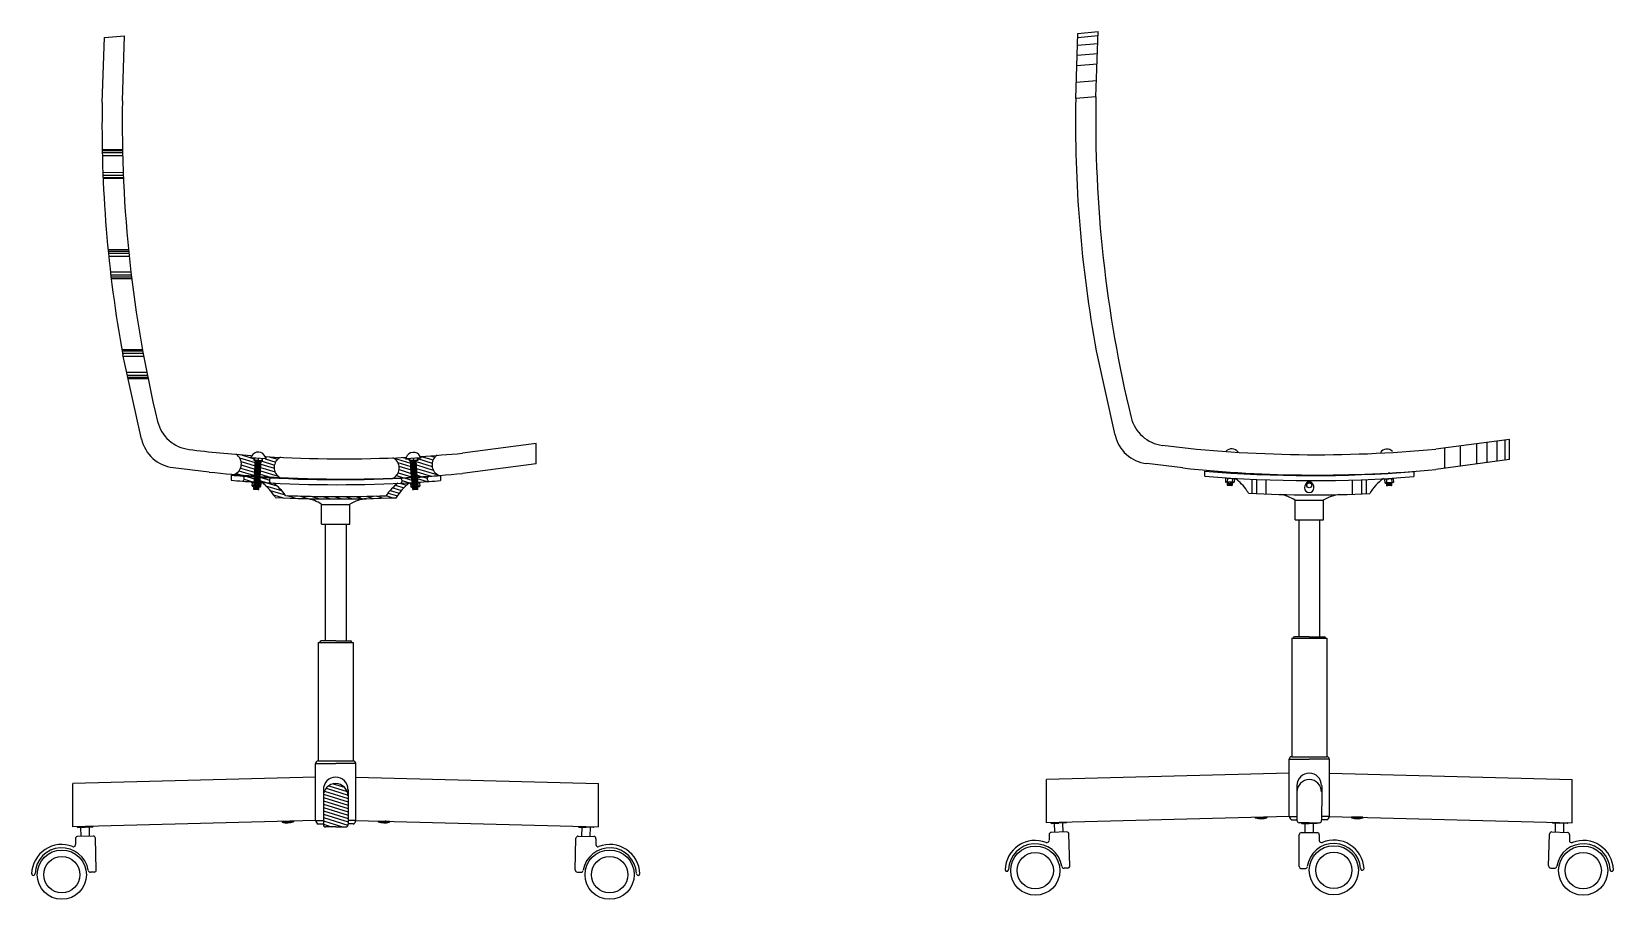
# Model space of a CAD drawing. Header units: centimetres. Extents: x 1543 to 3673, y 1148 to 2594.
# Drawn here: x 2623.1 to 2764.5, y 2341.3 to 2418.8 of the extents above; entities that cross this region are included whole.
import ezdxf

# ---------------------------------------------------------------- set-up
doc = ezdxf.new("R2010")
doc.units = ezdxf.units.CM
doc.layers.get('0').update_dxf_attribs({"color": 147})
doc.layers.add('ferramenta', color=250, linetype='Continuous')
pattern_1 = [(163, (-539.0307, 897.5928), (-0.083545215, -0.273264084), [])]

msp = doc.modelspace()

# ---------------------------------------------------------------- hatches: boundary and pattern name
h = msp.add_hatch()
h.set_pattern_fill('ANSI31', color=256, scale=0.09, angle=118)
h.set_pattern_definition(pattern_1)
h.paths.add_polyline_path([(2643.13, 2380.5), (2642.99, 2380.51), (2643, 2380.7), (2642.71, 2380.72), (2642.73, 2380.93, -0.0029), (2641.42, 2381.04, -0.599636), (2641.23, 2379.24, 0.003979), (2643.03, 2379.09)])
h.paths.add_polyline_path([(2645.38, 2380.77, -0.00289), (2644.07, 2380.84), (2644.05, 2380.63), (2643.74, 2380.65), (2643.73, 2380.46), (2643.63, 2380.47), (2643.54, 2379.06, 0.003929), (2645.32, 2378.96, -0.598706)])
h.paths.add_polyline_path([(2656.98, 2380.44), (2656.88, 2380.44), (2656.87, 2380.63), (2656.57, 2380.61), (2656.55, 2380.77, -0.002528), (2655.4, 2380.72, -0.597977), (2655.46, 2378.91, 0.003573), (2657.08, 2378.98)])
h.paths.add_polyline_path([(2659.36, 2380.95, -0.003243), (2657.89, 2380.85), (2657.9, 2380.7), (2657.61, 2380.68), (2657.63, 2380.49), (2657.49, 2380.48), (2657.59, 2379.01, 0.004328), (2659.55, 2379.14, -0.599091)])
at = {"layer": 'ferramenta'}
h = msp.add_hatch(dxfattribs=at)
h.set_pattern_fill('ANSI31', color=256, scale=0.09, angle=118)
h.set_pattern_definition(pattern_1)
h.paths.add_polyline_path([(2644.54, 2378.93, -0.00223), (2643.53, 2378.98), (2643.5, 2378.53), (2643.67, 2378.52, 0.001825), (2644.5, 2378.47, -0.643105)])
h.paths.add_polyline_path([(2643.67, 2378.52), (2643.5, 2378.53), (2643.5, 2378.47), (2643.66, 2378.46)])
h.paths.add_polyline_path([(2643.61, 2378.46), (2643.5, 2378.47), (2643.48, 2378.17), (2643.59, 2378.16)])
h.paths.add_polyline_path([(2643.58, 2378.16), (2643.48, 2378.17), (2643.48, 2378.13), (2643.54, 2378.13, 0.393114)])
h.paths.add_polyline_path([(2642.99, 2378.51), (2642.83, 2378.52), (2642.81, 2378.22), (2642.97, 2378.21)])
h.paths.add_polyline_path([(2642.97, 2378.21), (2642.82, 2378.22, 0.395695), (2642.85, 2378.17), (2642.97, 2378.17)])
h.paths.add_polyline_path([(2642.99, 2378.57, -0.00047), (2642.78, 2378.58), (2642.78, 2378.52), (2642.99, 2378.51)])
h.paths.add_polyline_path([(2643.02, 2379.02, -0.002284), (2641.99, 2379.09, -0.647588), (2641.98, 2378.64, 0.00225), (2642.99, 2378.57)])
h = msp.add_hatch(dxfattribs=at)
h.set_pattern_fill('ANSI31', color=256, scale=0.09, angle=118)
h.set_pattern_definition(pattern_1)
h.paths.add_polyline_path([(2644.74, 2378.46, -0.002328), (2643.68, 2378.52, -0.087497), (2644.74, 2377.42, -0.015515), (2644.89, 2377.19, 0.023913), (2655.72, 2377.16, -0.108088), (2656.94, 2378.5, -0.002353), (2655.87, 2378.44, 0.087497), (2654.81, 2377.34, -0.019416), (2645.8, 2377.36, 0.087442)])
h = msp.add_hatch(dxfattribs=at)
h.set_pattern_fill('ANSI31', color=256, scale=0.09, angle=118)
h.set_pattern_definition(pattern_1)
h.paths.add_polyline_path([(2658.62, 2379.06, -0.002262), (2657.59, 2378.99), (2657.62, 2378.54, 0.002217), (2658.63, 2378.6, -0.647757)])
h.paths.add_polyline_path([(2657.08, 2378.96, -0.00225), (2656.06, 2378.9, -0.646709), (2656.11, 2378.45, 0.002205), (2657.11, 2378.51)])
h.paths.add_polyline_path([(2657.12, 2378.45), (2657, 2378.44), (2657.02, 2378.14), (2657.14, 2378.15)])
h.paths.add_polyline_path([(2657.11, 2378.51, -0.000361), (2656.95, 2378.5), (2656.95, 2378.44), (2657.12, 2378.45)])
h.paths.add_polyline_path([(2657.14, 2378.15), (2657.04, 2378.14, 0.393114), (2657.07, 2378.1), (2657.14, 2378.11)])
h.paths.add_polyline_path([(2657.79, 2378.49), (2657.63, 2378.48), (2657.65, 2378.18), (2657.81, 2378.19)])
h.paths.add_polyline_path([(2657.84, 2378.55, -0.000468), (2657.62, 2378.54), (2657.63, 2378.48), (2657.79, 2378.49), (2657.84, 2378.5)])
h.paths.add_polyline_path([(2657.8, 2378.19), (2657.65, 2378.18), (2657.65, 2378.14), (2657.77, 2378.15, 0.395695)])
h = msp.add_hatch(dxfattribs=at)
h.set_pattern_fill('ANSI31', color=256, scale=0.09, angle=118)
h.set_pattern_definition(pattern_1)
h.paths.add_polyline_path([(2651.41, 2350.5, 1.001141), (2649.2, 2350.49), (2649.2, 2347.99), (2649.2, 2347.99, 0.476247), (2649.41, 2347.74), (2650.3, 2347.74), (2651.2, 2347.74, 0.476247), (2651.4, 2347.99), (2651.41, 2347.99)])

# ---------------------------------------------------------------- linework, layer by layer
for p, q in [((2629.43, 2412.48), (2629.62, 2418.29)), ((2629.62, 2418.29), (2631.43, 2418.45)), ((2631.24, 2412.64), (2631.43, 2418.45)), ((2716.46, 2412.85), (2716.65, 2418.66)), ((2718.44, 2418.43), (2716.63, 2418.27)), ((2716.65, 2418.66), (2718.46, 2418.82)), ((2718.26, 2413), (2718.46, 2418.82)), ((2718.39, 2416.82), (2716.58, 2416.67)), ((2718.42, 2417.74), (2716.61, 2417.58)), ((2718.36, 2415.91), (2716.55, 2415.75)), ((2718.31, 2414.42), (2716.5, 2414.26)), ((2718.26, 2413), (2716.46, 2412.85)), ((2631.24, 2408.26), (2629.43, 2408.26)), ((2631.25, 2408.17), (2629.43, 2408.17)), ((2631.25, 2407.98), (2629.44, 2407.98)), ((2631.26, 2407.72), (2629.44, 2407.72)), ((2631.3, 2406.22), (2629.49, 2406.21)), ((2631.31, 2405.96), (2629.5, 2405.95)), ((2631.32, 2405.77), (2629.51, 2405.76)), ((2631.33, 2405.68), (2629.51, 2405.68)), ((2631.78, 2399.31), (2629.95, 2399.31)), ((2631.78, 2399.17), (2629.97, 2399.17)), ((2631.8, 2398.98), (2629.99, 2398.98)), ((2631.83, 2398.72), (2630.01, 2398.72)), ((2631.98, 2397.32), (2630.17, 2397.31)), ((2632.01, 2397.06), (2630.2, 2397.05)), ((2632.03, 2396.87), (2630.22, 2396.86)), ((2632.06, 2396.73), (2630.24, 2396.73)), ((2633.03, 2390.37), (2631.19, 2390.37)), ((2633.03, 2390.24), (2631.22, 2390.24)), ((2633.06, 2390.05), (2631.25, 2390.05)), ((2632.95, 2382.4), (2631.28, 2389.92)), ((2633.11, 2389.79), (2631.3, 2389.79)), ((2719.97, 2382.76), (2718.3, 2390.28)), ((2633.44, 2388.35), (2631.63, 2388.34)), ((2633.49, 2388.09), (2631.68, 2388.08)), ((2633.54, 2387.9), (2631.72, 2387.89)), ((2633.53, 2387.79), (2631.75, 2387.79)), ((2668.22, 2382.01), (2661.63, 2381.14)), ((2668.22, 2380.19), (2668.22, 2382.01)), ((2755.24, 2382.37), (2748.65, 2381.5)), ((2749.41, 2381.6), (2749.41, 2379.79)), ((2750.81, 2381.79), (2750.81, 2379.97)), ((2752.29, 2381.98), (2752.29, 2380.17)), ((2753.2, 2382.1), (2753.2, 2380.29)), ((2754.11, 2382.23), (2754.11, 2380.41)), ((2754.8, 2382.32), (2754.8, 2380.5)), ((2755.24, 2380.56), (2755.24, 2382.37)), ((2638.99, 2379.45), (2635.77, 2379.84)), ((2642.71, 2380.72), (2643, 2380.7)), ((2642.99, 2380.51), (2643.13, 2380.5)), ((2643.03, 2379.09), (2643.13, 2380.5)), ((2643.54, 2379.06), (2643.63, 2380.47)), ((2643.63, 2380.47), (2643.73, 2380.46)), ((2644.05, 2380.63), (2643.74, 2380.65)), ((2656.57, 2380.61), (2656.87, 2380.63)), ((2656.98, 2380.44), (2656.88, 2380.44)), ((2657.08, 2378.98), (2656.98, 2380.44)), ((2657.63, 2380.49), (2657.49, 2380.48)), ((2657.59, 2379.01), (2657.49, 2380.48)), ((2657.9, 2380.7), (2657.61, 2380.68)), ((2668.22, 2380.19), (2661.63, 2379.32)), ((2726.02, 2379.82), (2722.8, 2380.2)), ((2755.24, 2380.56), (2748.65, 2379.69))]:
    msp.add_line(p, q)
at = {"lineweight": 25}
for p, q in [((2642.73, 2380.93), (2642.71, 2380.72)), ((2643, 2380.7), (2642.99, 2380.51)), ((2643.74, 2380.65), (2643.73, 2380.46)), ((2644.07, 2380.84), (2644.05, 2380.63)), ((2656.55, 2380.77), (2656.57, 2380.61)), ((2656.87, 2380.63), (2656.88, 2380.44)), ((2657.61, 2380.68), (2657.63, 2380.49)), ((2657.89, 2380.85), (2657.9, 2380.7))]:
    msp.add_line(p, q, dxfattribs=at)
for centre, radius, start, end in [((2742.74, 2410.38), 113.33, 178.9385, 190.4036), ((2744.55, 2410.54), 113.33, 178.9385, 193.5572), ((2829.76, 2410.75), 113.33, 178.9385, 190.4036), ((2831.57, 2410.9), 113.33, 178.9385, 193.5572), ((2637.59, 2384.75), 3.3, 193.5572, 263.0254), ((2724.61, 2385.11), 3.3, 193.5572, 263.0254), ((2723.19, 2383.48), 3.3, 192.5301, 263.1113), ((2636.17, 2383.12), 3.3, 192.5301, 263.1113), ((2650.95, 2493.96), 113.33, 263.0254, 265.8399), ((2650.93, 2494.24), 113.61, 273.5136, 275.4036), ((2737.97, 2494.33), 113.33, 263.0254, 275.4091), ((2640.84, 2380.18), 1.03, 292.2275, 56.0213), ((2650.93, 2494.24), 113.61, 266.5353, 272.8351), ((2645.83, 2379.85), 1.03, 116.2913, 239.9282), ((2654.95, 2379.8), 1.03, 300.1312, 63.645), ((2659.94, 2380.1), 1.03, 124.0183, 247.72), ((2737.97, 2492.51), 113.33, 263.9441, 275.4091), ((2650.95, 2492.15), 113.33, 263.9441, 265.9931), ((2650.95, 2492.15), 113.33, 266.252, 273.1025), ((2650.95, 2492.15), 113.33, 273.3615, 275.4091)]:
    msp.add_arc(centre, radius, start, end)
at = {"layer": 'ferramenta'}
for p, q in [((2642.76, 2380.87), (2642.75, 2380.75)), ((2642.75, 2380.75), (2644.01, 2380.67)), ((2643.03, 2380.54), (2643.71, 2380.49)), ((2643.1, 2379.63), (2643.54, 2379.68)), ((2643.11, 2379.79), (2643.56, 2379.83)), ((2643.11, 2379.71), (2643.55, 2379.76)), ((2643.12, 2379.94), (2643.57, 2379.99)), ((2643.12, 2379.87), (2643.56, 2379.91)), ((2643.13, 2380.1), (2643.58, 2380.15)), ((2643.13, 2380.02), (2643.57, 2380.07)), ((2643.14, 2380.26), (2643.59, 2380.31)), ((2643.14, 2380.18), (2643.58, 2380.23)), ((2643.15, 2380.42), (2643.6, 2380.46)), ((2643.15, 2380.34), (2643.59, 2380.38)), ((2643.16, 2380.49), (2643.37, 2380.52)), ((2644.02, 2380.79), (2644.01, 2380.67)), ((2656.6, 2380.76), (2656.6, 2380.64)), ((2657.86, 2380.73), (2656.6, 2380.64)), ((2657.58, 2380.52), (2656.91, 2380.47)), ((2657.46, 2380.39), (2657.02, 2380.44)), ((2657.47, 2380.31), (2657.02, 2380.36)), ((2657.47, 2380.23), (2657.03, 2380.28)), ((2657.48, 2380.16), (2657.03, 2380.2)), ((2657.48, 2380.08), (2657.04, 2380.12)), ((2657.49, 2380), (2657.05, 2380.05)), ((2657.5, 2379.92), (2657.05, 2379.97)), ((2657.5, 2379.84), (2657.06, 2379.89)), ((2657.51, 2379.76), (2657.06, 2379.81)), ((2657.51, 2379.68), (2657.07, 2379.73)), ((2657.46, 2380.47), (2657.25, 2380.49)), ((2657.85, 2380.85), (2657.86, 2380.73)), ((2640.96, 2379.17), (2640.96, 2378.72)), ((2642.78, 2378.52), (2642.78, 2378.58)), ((2642.99, 2378.51), (2642.78, 2378.52)), ((2642.83, 2378.52), (2642.81, 2378.22)), ((2643.02, 2379.02), (2642.97, 2378.17)), ((2643, 2378.3), (2643.45, 2378.35)), ((2643, 2378.22), (2643.44, 2378.27)), ((2643.01, 2378.46), (2643.46, 2378.5)), ((2643.01, 2378.38), (2643.45, 2378.42)), ((2643.02, 2378.53), (2643.46, 2378.58)), ((2643.03, 2378.69), (2643.48, 2378.74)), ((2643.03, 2378.61), (2643.47, 2378.66)), ((2643.04, 2378.85), (2643.49, 2378.89)), ((2643.04, 2378.77), (2643.48, 2378.81)), ((2643.05, 2379), (2643.5, 2379.05)), ((2643.05, 2378.92), (2643.49, 2378.97)), ((2643.06, 2379.08), (2643.5, 2379.13)), ((2643.07, 2379.24), (2643.52, 2379.29)), ((2643.07, 2379.16), (2643.51, 2379.21)), ((2643.08, 2379.4), (2643.53, 2379.44)), ((2643.08, 2379.32), (2643.52, 2379.36)), ((2643.09, 2379.55), (2643.54, 2379.6)), ((2643.09, 2379.47), (2643.53, 2379.52)), ((2643.53, 2378.98), (2643.48, 2378.13)), ((2643.67, 2378.52), (2643.5, 2378.53)), ((2643.66, 2378.46), (2643.5, 2378.47)), ((2643.61, 2378.46), (2643.59, 2378.16)), ((2643.67, 2378.52), (2643.66, 2378.46)), ((2656.95, 2378.5), (2656.95, 2378.44)), ((2656.95, 2378.44), (2657.12, 2378.45)), ((2657, 2378.44), (2657.02, 2378.14)), ((2657.52, 2379.61), (2657.07, 2379.65)), ((2657.52, 2379.53), (2657.08, 2379.58)), ((2657.08, 2378.96), (2657.14, 2378.11)), ((2657.53, 2379.45), (2657.09, 2379.5)), ((2657.54, 2379.37), (2657.09, 2379.42)), ((2657.54, 2379.29), (2657.1, 2379.34)), ((2657.55, 2379.22), (2657.1, 2379.26)), ((2657.55, 2379.14), (2657.11, 2379.18)), ((2657.56, 2379.06), (2657.11, 2379.1)), ((2657.56, 2378.98), (2657.12, 2379.03)), ((2657.57, 2378.9), (2657.12, 2378.95)), ((2657.57, 2378.82), (2657.13, 2378.87)), ((2657.58, 2378.74), (2657.13, 2378.79)), ((2657.58, 2378.67), (2657.14, 2378.71)), ((2657.59, 2378.59), (2657.14, 2378.63)), ((2657.6, 2378.51), (2657.15, 2378.56)), ((2657.6, 2378.43), (2657.16, 2378.48)), ((2657.61, 2378.35), (2657.16, 2378.4)), ((2657.61, 2378.27), (2657.17, 2378.32)), ((2657.59, 2378.99), (2657.65, 2378.14)), ((2657.63, 2378.48), (2657.84, 2378.5)), ((2657.79, 2378.49), (2657.81, 2378.19)), ((2657.84, 2378.5), (2657.84, 2378.55)), ((2659.66, 2379.14), (2659.66, 2378.68)), ((2727.98, 2379.54), (2727.98, 2379.08)), ((2729.8, 2378.89), (2729.8, 2378.95)), ((2730.69, 2378.82), (2729.8, 2378.89)), ((2729.85, 2378.88), (2729.83, 2378.58)), ((2729.99, 2378.57), (2729.83, 2378.58)), ((2730.57, 2378.49), (2729.87, 2378.54)), ((2730.01, 2378.87), (2729.99, 2378.57)), ((2730.45, 2378.54), (2729.99, 2378.57)), ((2730, 2378.27), (2730.45, 2378.32)), ((2730, 2378.27), (2730.4, 2378.24)), ((2730.01, 2378.43), (2730.46, 2378.47)), ((2730.01, 2378.35), (2730.45, 2378.4)), ((2730.02, 2378.51), (2730.14, 2378.52)), ((2730.08, 2379.45), (2730.14, 2379.45)), ((2730.15, 2379.38), (2730.52, 2379.42)), ((2730.47, 2378.84), (2730.45, 2378.54)), ((2730.62, 2378.53), (2730.45, 2378.54)), ((2730.64, 2378.83), (2730.62, 2378.53)), ((2730.69, 2378.89), (2730.69, 2378.82)), ((2732.23, 2377.54), (2732.23, 2378.8)), ((2732.64, 2377.52), (2732.64, 2378.79)), ((2733.47, 2377.48), (2733.47, 2378.75)), ((2741.19, 2377.47), (2741.19, 2378.74)), ((2742.02, 2377.5), (2742.02, 2378.77)), ((2742.44, 2377.52), (2742.44, 2378.79)), ((2744, 2378.86), (2744.01, 2378.8)), ((2744.01, 2378.8), (2744.89, 2378.86)), ((2744.06, 2378.8), (2744.08, 2378.5)), ((2744.08, 2378.5), (2744.24, 2378.51)), ((2744.12, 2378.46), (2744.82, 2378.51)), ((2744.22, 2378.81), (2744.24, 2378.51)), ((2744.68, 2378.4), (2744.23, 2378.45)), ((2744.24, 2378.51), (2744.7, 2378.54)), ((2744.68, 2378.32), (2744.24, 2378.37)), ((2744.69, 2378.24), (2744.25, 2378.29)), ((2744.54, 2379.35), (2744.38, 2379.36)), ((2744.67, 2378.48), (2744.55, 2378.49)), ((2744.68, 2378.84), (2744.7, 2378.54)), ((2744.7, 2378.54), (2744.86, 2378.55)), ((2744.84, 2378.85), (2744.86, 2378.55)), ((2744.89, 2378.86), (2744.89, 2378.92)), ((2746.68, 2379.5), (2746.68, 2379.05)), ((2642.97, 2378.21), (2642.81, 2378.22)), ((2642.97, 2378.17), (2642.85, 2378.17)), ((2642.98, 2377.98), (2643.43, 2378.03)), ((2642.98, 2377.91), (2643.42, 2377.95)), ((2642.98, 2377.91), (2643.37, 2377.88)), ((2642.99, 2378.14), (2643.44, 2378.19)), ((2642.99, 2378.06), (2643.43, 2378.11)), ((2643.59, 2378.16), (2643.48, 2378.17)), ((2643.54, 2378.13), (2643.48, 2378.13)), ((2657.02, 2378.14), (2657.14, 2378.15)), ((2657.07, 2378.1), (2657.14, 2378.11)), ((2657.62, 2378.2), (2657.17, 2378.24)), ((2657.62, 2378.12), (2657.18, 2378.16)), ((2657.63, 2378.04), (2657.18, 2378.09)), ((2657.63, 2377.96), (2657.19, 2378.01)), ((2657.64, 2377.88), (2657.19, 2377.93)), ((2657.64, 2377.88), (2657.24, 2377.85)), ((2657.65, 2378.18), (2657.81, 2378.19)), ((2657.65, 2378.14), (2657.77, 2378.15)), ((2736.07, 2376.93), (2738.59, 2376.93)), ((2736.07, 2375.17), (2736.07, 2376.93)), ((2738.59, 2375.17), (2738.59, 2376.93)), ((2744.69, 2378.24), (2744.29, 2378.22)), ((2649.04, 2376.56), (2651.56, 2376.56)), ((2649.04, 2374.8), (2649.04, 2376.56)), ((2651.56, 2374.8), (2651.56, 2376.56)), ((2649.04, 2374.8), (2651.56, 2374.8)), ((2649.37, 2374.8), (2649.37, 2364.35)), ((2651.24, 2374.8), (2651.24, 2364.35)), ((2736.07, 2375.17), (2738.59, 2375.17)), ((2736.4, 2375.17), (2736.4, 2364.71)), ((2738.26, 2375.17), (2738.26, 2364.71)), ((2648.74, 2364.22), (2651.86, 2364.22)), ((2648.74, 2364.22), (2648.74, 2353.64)), ((2650.3, 2364.35), (2648.99, 2364.35)), ((2650.3, 2364.35), (2651.62, 2364.35)), ((2651.86, 2364.22), (2651.86, 2353.64)), ((2735.77, 2364.59), (2738.89, 2364.59)), ((2735.77, 2364.59), (2735.77, 2354)), ((2737.33, 2364.71), (2736.01, 2364.71)), ((2737.33, 2364.71), (2738.65, 2364.71)), ((2738.89, 2364.59), (2738.89, 2354)), ((2648.51, 2353.4), (2650.3, 2353.4)), ((2648.51, 2348.31), (2648.51, 2353.4)), ((2648.74, 2353.64), (2651.86, 2353.64)), ((2652.1, 2353.4), (2650.3, 2353.4)), ((2652.1, 2348.31), (2652.1, 2353.4)), ((2735.54, 2353.77), (2737.33, 2353.77)), ((2735.54, 2348.67), (2735.54, 2353.77)), ((2735.77, 2354), (2738.89, 2354)), ((2739.13, 2353.77), (2737.33, 2353.77)), ((2739.13, 2348.67), (2739.13, 2353.77)), ((2648.51, 2352.17), (2626.8, 2351.6)), ((2626.8, 2347.74), (2626.8, 2351.6)), ((2652.1, 2352.17), (2673.8, 2351.6)), ((2673.8, 2347.74), (2673.8, 2351.6)), ((2735.54, 2352.54), (2713.83, 2351.97)), ((2713.83, 2348.1), (2713.83, 2351.97)), ((2736.23, 2351.43), (2736.23, 2350.86)), ((2738.44, 2351.43), (2738.44, 2350.86)), ((2739.13, 2352.54), (2760.83, 2351.97)), ((2760.83, 2348.1), (2760.83, 2351.97)), ((2649.2, 2351.07), (2649.2, 2350.5)), ((2649.2, 2350.5), (2649.2, 2347.98)), ((2651.41, 2351.07), (2651.41, 2350.5)), ((2651.41, 2350.5), (2651.41, 2347.98)), ((2736.23, 2350.86), (2736.23, 2348.34)), ((2738.44, 2350.86), (2738.43, 2348.34)), ((2735.54, 2348.67), (2713.83, 2348.1)), ((2732.53, 2348.59), (2733.54, 2348.61)), ((2732.53, 2348.52), (2732.53, 2348.59)), ((2732.86, 2348.6), (2732.91, 2348.6)), ((2733.54, 2348.61), (2733.55, 2348.55)), ((2735.54, 2348.67), (2736.23, 2348.67)), ((2739.13, 2348.67), (2738.43, 2348.67)), ((2739.13, 2348.67), (2760.83, 2348.1)), ((2742.13, 2348.59), (2741.12, 2348.61)), ((2741.12, 2348.61), (2741.12, 2348.55)), ((2741.8, 2348.6), (2741.76, 2348.6)), ((2742.13, 2348.59), (2742.13, 2348.52)), ((2648.51, 2348.31), (2626.8, 2347.74)), ((2627.19, 2347.75), (2627.25, 2347.68)), ((2627.25, 2347.68), (2627.91, 2347.7)), ((2627.55, 2346.89), (2627.53, 2347.69)), ((2628.56, 2347.71), (2627.91, 2347.7)), ((2628.3, 2346.91), (2628.28, 2347.71)), ((2628.62, 2347.78), (2628.56, 2347.71)), ((2645.5, 2348.22), (2646.52, 2348.25)), ((2645.51, 2348.22), (2645.51, 2348.16)), ((2645.51, 2348.16), (2646.52, 2348.18)), ((2645.83, 2348.24), (2645.88, 2348.23)), ((2646.52, 2348.25), (2646.52, 2348.18)), ((2648.51, 2348.31), (2649.2, 2348.31)), ((2648.74, 2347.99), (2649.2, 2347.99)), ((2650.3, 2347.74), (2649.41, 2347.74)), ((2650.3, 2347.74), (2651.2, 2347.74)), ((2652.1, 2348.31), (2651.41, 2348.31)), ((2651.86, 2347.99), (2651.41, 2347.99)), ((2652.1, 2348.31), (2673.8, 2347.74)), ((2655.1, 2348.22), (2654.09, 2348.25)), ((2654.09, 2348.25), (2654.09, 2348.18)), ((2655.1, 2348.16), (2654.09, 2348.18)), ((2654.78, 2348.24), (2654.73, 2348.23)), ((2654.82, 2348.24), (2654.82, 2348.24)), ((2655.1, 2348.22), (2655.1, 2348.16)), ((2671.99, 2347.78), (2672.05, 2347.71)), ((2672.05, 2347.71), (2672.7, 2347.7)), ((2672.31, 2346.91), (2672.33, 2347.71)), ((2673.36, 2347.68), (2672.7, 2347.7)), ((2673.05, 2346.89), (2673.08, 2347.69)), ((2673.42, 2347.75), (2673.36, 2347.68)), ((2714.21, 2348.11), (2714.28, 2348.04)), ((2715.65, 2347.28), (2714.26, 2347.24)), ((2714.28, 2348.04), (2714.93, 2348.06)), ((2714.58, 2347.25), (2714.56, 2348.05)), ((2715.59, 2348.08), (2714.93, 2348.06)), ((2715.33, 2347.27), (2715.31, 2348.07)), ((2715.65, 2348.15), (2715.59, 2348.08)), ((2732.53, 2348.52), (2733.55, 2348.55)), ((2735.77, 2348.35), (2736.23, 2348.35)), ((2737.33, 2348.1), (2736.44, 2348.1)), ((2736.61, 2348.1), (2736.68, 2348.03)), ((2736.64, 2347.23), (2738.03, 2347.23)), ((2736.68, 2348.03), (2737.33, 2348.03)), ((2736.96, 2347.23), (2736.96, 2348.03)), ((2737.33, 2348.1), (2738.23, 2348.1)), ((2737.99, 2348.03), (2737.33, 2348.03)), ((2737.71, 2347.23), (2737.71, 2348.03)), ((2738.05, 2348.1), (2737.99, 2348.03)), ((2738.89, 2348.35), (2738.43, 2348.35)), ((2742.13, 2348.52), (2741.12, 2348.55)), ((2759.01, 2348.15), (2759.07, 2348.08)), ((2759.01, 2347.28), (2760.4, 2347.24)), ((2759.07, 2348.08), (2759.73, 2348.06)), ((2759.33, 2347.27), (2759.35, 2348.07)), ((2760.38, 2348.04), (2759.73, 2348.06)), ((2760.08, 2347.25), (2760.1, 2348.05)), ((2760.45, 2348.11), (2760.38, 2348.04)), ((2627.04, 2346.67), (2627.05, 2346.16)), ((2628.62, 2346.91), (2627.23, 2346.88)), ((2628.9, 2343.89), (2628.83, 2346.72)), ((2671.71, 2343.89), (2671.78, 2346.72)), ((2671.99, 2346.91), (2673.37, 2346.88)), ((2673.57, 2346.67), (2673.56, 2346.16)), ((2714.07, 2347.04), (2714.08, 2346.53)), ((2715.93, 2344.26), (2715.85, 2347.08)), ((2736.44, 2344.2), (2736.44, 2347.03)), ((2738.23, 2347.03), (2738.23, 2346.52)), ((2758.73, 2344.26), (2758.81, 2347.08)), ((2760.6, 2347.04), (2760.58, 2346.53)), ((2628.71, 2343.69), (2628.39, 2343.68)), ((2671.9, 2343.69), (2672.22, 2343.68)), ((2715.73, 2344.05), (2715.41, 2344.04)), ((2736.64, 2344), (2736.96, 2344)), ((2758.93, 2344.05), (2759.25, 2344.04))]:
    msp.add_line(p, q, dxfattribs=at)
at = {"layer": 'ferramenta', "lineweight": 25}
for p, q in [((2643.05, 2380.73), (2643.03, 2380.54)), ((2643.38, 2380.71), (2643.37, 2380.52)), ((2643.72, 2380.69), (2643.71, 2380.49)), ((2656.9, 2380.66), (2656.91, 2380.47)), ((2657.23, 2380.68), (2657.25, 2380.49)), ((2657.57, 2380.71), (2657.58, 2380.52))]:
    msp.add_line(p, q, dxfattribs=at)
at = {"layer": 'ferramenta'}
for centre, radius in [((2737.33, 2378.26), 0.222), ((2712.84, 2343.82), 2.2), ((2739.53, 2343.85), 2.2), ((2761.82, 2343.82), 2.2), ((2625.82, 2343.46), 2.2), ((2625.82, 2343.46), 1.62), ((2674.79, 2343.46), 2.2), ((2674.79, 2343.46), 1.62), ((2712.84, 2343.82), 1.62), ((2739.53, 2343.85), 1.62), ((2761.82, 2343.82), 1.62)]:
    msp.add_circle(centre, radius, dxfattribs=at)
for centre, radius, start, end in [((2643.37, 2380.54), 0.692, 20.5982, 151.6328), ((2657.24, 2380.52), 0.692, 28.3672, 159.4018), ((2730.39, 2380.83), 0.692, 33.7888, 138.5716), ((2744.27, 2380.81), 0.692, 42.3223, 147.1051), ((2650.54, 2492.1), 113.33, 265.1513, 266.1981), ((2650.54, 2491.64), 113.33, 265.1513, 266.1825), ((2641.88, 2378.87), 0.248, 292.2055, 63.912), ((2650.54, 2492.1), 113.33, 266.457, 273.311), ((2650.52, 2492.21), 113.89, 266.5529, 273.3212), ((2641.09, 2374.97), 4.4, 33.8702, 53.8722), ((2644.62, 2378.69), 0.25, 108.6793, 239.6604), ((2642.15, 2374.91), 4.4, 33.8702, 53.8722), ((2658.46, 2374.89), 4.4, 126.1278, 146.1298), ((2659.37, 2375.05), 4.22, 125.2742, 149.94), ((2655.99, 2378.67), 0.249, 300.076, 71.6405), ((2650.54, 2492.1), 113.33, 273.3241, 273.5577), ((2650.54, 2492.1), 113.33, 273.5699, 274.6163), ((2650.52, 2492.21), 113.89, 273.5788, 274.6045), ((2658.73, 2378.83), 0.248, 116.0749, 247.8086), ((2737.56, 2492.46), 113.33, 265.1513, 274.6163), ((2737.56, 2492.01), 113.33, 265.1513, 274.6163), ((2729.88, 2378.58), 0.0385, 170.8483, 256.6903), ((2730.56, 2378.53), 0.0385, 275.5334, 1.3754), ((2728.11, 2375.33), 4.4, 33.8702, 53.9283), ((2737.48, 2378.07), 0.572, 105.0407, 183.6771), ((2737.33, 2378.3), 0.222, 354.1853, 185.8147), ((2737.21, 2378.09), 0.544, 353.8673, 77.4149), ((2746.39, 2375.42), 4.22, 125.2742, 149.94), ((2744.13, 2378.5), 0.0385, 178.4112, 264.2531), ((2744.81, 2378.55), 0.0385, 283.0963, 8.9382), ((2642.86, 2378.21), 0.0385, 170.8483, 256.6903), ((2643.54, 2378.16), 0.0385, 275.5334, 1.3754), ((2641.09, 2374.97), 4.4, 30.3146, 33.8702), ((2650.54, 2490.37), 113.33, 267.1422, 272.6215), ((2650.58, 2493.27), 116.01, 267.6387, 272.0879), ((2647.24, 2373.88), 3.23, 56.1628, 82.0588), ((2653.46, 2373.48), 3.62, 96.6585, 121.5177), ((2657.08, 2378.14), 0.0385, 178.6246, 264.4666), ((2657.76, 2378.19), 0.0385, 283.3097, 9.1517), ((2728.11, 2375.33), 4.4, 30.3146, 33.8702), ((2737.56, 2490.74), 113.33, 267.1422, 272.6215), ((2734.27, 2374.24), 3.23, 56.1628, 82.0588), ((2737.33, 2378.03), 0.423, 180, 0), ((2740.48, 2373.85), 3.62, 96.6585, 121.5177), ((2648.99, 2364.22), 0.128, 90, 180), ((2651.62, 2364.22), 0.128, 0, 90), ((2736.01, 2364.59), 0.128, 90, 180), ((2738.65, 2364.59), 0.128, 0, 90), ((2648.74, 2353.4), 0.233, 90, 180), ((2651.86, 2353.4), 0.233, 0.0087, 90), ((2735.77, 2353.77), 0.233, 90, 180), ((2738.89, 2353.77), 0.233, 0.0087, 90), ((2650.3, 2351.07), 1.1, 0, 180), ((2650.3, 2350.5), 1.1, 0, 180), ((2737.33, 2351.43), 1.1, 0, 180), ((2737.33, 2350.86), 1.1, 0, 180), ((2735.91, 2348.7), 0.369, 183.4723, 248.4474), ((2738.76, 2348.7), 0.369, 291.5526, 356.5277), ((2645.97, 2349.76), 1.67, 253.8535, 289.1868), ((2648.88, 2348.33), 0.369, 183.4723, 248.4474), ((2649.41, 2347.94), 0.21, 170.5058, 270), ((2651.2, 2347.94), 0.21, 270, 9.5297), ((2651.73, 2348.33), 0.369, 291.5526, 356.5277), ((2654.64, 2349.76), 1.67, 250.8132, 286.1465), ((2714.27, 2347.04), 0.2, 91.5142, 181.5142), ((2715.65, 2347.08), 0.2, 1.5142, 91.5142), ((2733, 2350.13), 1.67, 253.8535, 289.1868), ((2736.44, 2348.31), 0.21, 170.5058, 270), ((2736.64, 2347.03), 0.2, 90, 180), ((2738.03, 2347.03), 0.2, 0, 90), ((2738.23, 2348.31), 0.21, 270, 9.5297), ((2741.66, 2350.13), 1.67, 250.8132, 286.1465), ((2759.01, 2347.08), 0.2, 88.4858, 178.4858), ((2760.4, 2347.04), 0.2, 358.4858, 88.4858), ((2625.82, 2343.46), 2.7, 69.018, 178.2468), ((2625.82, 2343.46), 2.4, 9.3272, 177.8457), ((2626.85, 2346.16), 0.2, 249.018, 1.5142), ((2627.24, 2346.68), 0.2, 91.5142, 181.5142), ((2628.63, 2346.71), 0.2, 1.5142, 91.5142), ((2671.98, 2346.71), 0.2, 88.4858, 178.4858), ((2674.79, 2343.46), 2.4, 2.1543, 170.6728), ((2673.37, 2346.68), 0.2, 358.4858, 88.4858), ((2673.76, 2346.16), 0.2, 178.4858, 290.982), ((2674.79, 2343.46), 2.7, 1.7532, 110.982), ((2712.84, 2343.82), 2.7, 69.018, 178.2468), ((2712.84, 2343.82), 2.4, 9.3272, 177.8457), ((2713.88, 2346.52), 0.2, 249.018, 1.5142), ((2739.53, 2343.85), 2.4, 3.6685, 172.187), ((2738.43, 2346.52), 0.2, 180, 292.4962), ((2739.53, 2343.85), 2.7, 3.2674, 112.4962), ((2761.82, 2343.82), 2.4, 2.1543, 170.6728), ((2760.78, 2346.52), 0.2, 178.4858, 290.982), ((2761.82, 2343.82), 2.7, 1.7532, 110.982), ((2623.27, 2343.54), 0.147, 174.6014, 1.5142), ((2628.38, 2343.88), 0.2, 189.3272, 271.5142), ((2628.7, 2343.89), 0.2, 271.5142, 1.5142), ((2671.91, 2343.89), 0.2, 178.4858, 268.4858), ((2672.23, 2343.88), 0.2, 268.4858, 350.6728), ((2677.34, 2343.54), 0.147, 178.4858, 5.3986), ((2710.3, 2343.91), 0.147, 174.6014, 1.5142), ((2715.41, 2344.24), 0.2, 189.3272, 271.5142), ((2715.73, 2344.25), 0.2, 271.5142, 1.5142), ((2736.64, 2344.2), 0.2, 180, 270), ((2736.96, 2344.2), 0.2, 270, 352.187), ((2742.08, 2344), 0.147, 180, 6.9128), ((2758.93, 2344.25), 0.2, 178.4858, 268.4858), ((2759.25, 2344.24), 0.2, 268.4858, 350.6728), ((2764.37, 2343.91), 0.147, 178.4858, 5.3986)]:
    msp.add_arc(centre, radius, start, end, dxfattribs=at)
at = {"layer": 'ferramenta', "lineweight": 25}
for centre, radius, start, end in [((2643.12, 2379.67), 0.0435, 141.164, 234.9848), ((2643.14, 2379.82), 0.0435, 141.091, 235.0192), ((2643.13, 2379.74), 0.0435, 141.0198, 235.0811), ((2643.22, 2379.59), 0.165, 133.956, 141.2844), ((2643.15, 2379.98), 0.0435, 141.0867, 235.0258), ((2643.14, 2379.9), 0.0435, 141.088, 235.0545), ((2643.24, 2379.74), 0.179, 134.2404, 141.0073), ((2643.23, 2379.66), 0.171, 134.0034, 141.0658), ((2643.16, 2380.14), 0.0435, 141.0788, 235.047), ((2643.15, 2380.06), 0.0435, 141.102, 234.9989), ((2643.25, 2379.9), 0.174, 134.015, 140.9436), ((2643.24, 2379.82), 0.172, 134.0458, 141.1008), ((2643.17, 2380.29), 0.0434, 140.9965, 235.1471), ((2643.16, 2380.22), 0.0435, 141.0796, 235.0443), ((2643.26, 2380.05), 0.175, 134.1702, 141.0775), ((2643.26, 2379.97), 0.179, 134.2404, 141.0073), ((2643.18, 2380.45), 0.0435, 141.0809, 235.043), ((2643.17, 2380.37), 0.0434, 141.0783, 235.0694), ((2643.28, 2380.21), 0.183, 134.3069, 140.9335), ((2643.27, 2380.13), 0.183, 134.3069, 140.9335), ((2643.18, 2380.53), 0.0435, 177.0881, 235.043), ((2643.28, 2380.37), 0.179, 134.2367, 141.0037), ((2643.28, 2380.29), 0.176, 134.1666, 141.0739), ((2643.52, 2379.72), 0.0435, 297.2462, 31.067), ((2643.4, 2379.57), 0.179, 31.2003, 37.9672), ((2643.53, 2379.79), 0.0435, 297.1499, 31.2112), ((2643.42, 2379.65), 0.165, 30.9466, 38.275), ((2643.54, 2379.95), 0.0435, 297.1765, 31.143), ((2643.42, 2379.8), 0.179, 31.2237, 37.9906), ((2643.54, 2379.87), 0.0435, 297.2119, 31.14), ((2643.42, 2379.73), 0.171, 31.1652, 38.2276), ((2643.55, 2380.11), 0.0435, 297.2321, 31.129), ((2643.43, 2379.96), 0.174, 31.2875, 38.216), ((2643.55, 2380.03), 0.0435, 297.2052, 31.1444), ((2643.43, 2379.88), 0.172, 31.1302, 38.1852), ((2643.56, 2380.27), 0.0435, 297.1867, 31.1514), ((2643.44, 2380.12), 0.175, 31.1535, 38.0608), ((2643.56, 2380.19), 0.0435, 297.184, 31.1523), ((2643.44, 2380.04), 0.179, 31.2237, 37.9906), ((2643.57, 2380.42), 0.0434, 297.1616, 31.1527), ((2643.45, 2380.27), 0.183, 31.2975, 37.9241), ((2643.57, 2380.34), 0.0434, 297.084, 31.2345), ((2643.44, 2380.19), 0.183, 31.2975, 37.9241), ((2643.58, 2380.5), 0.0435, 297.188, 357.8664), ((2643.46, 2380.35), 0.176, 31.1572, 38.0645), ((2657.04, 2380.48), 0.0435, 182.1336, 242.812), ((2657.04, 2380.4), 0.0434, 148.8473, 242.8384), ((2657.16, 2380.33), 0.176, 141.9355, 148.8428), ((2657.17, 2380.25), 0.183, 142.0759, 148.7025), ((2657.05, 2380.32), 0.0434, 148.7655, 242.916), ((2657.05, 2380.24), 0.0435, 148.8486, 242.8133), ((2657.17, 2380.17), 0.183, 142.0759, 148.7025), ((2657.17, 2380.09), 0.175, 141.9392, 148.8465), ((2657.06, 2380.16), 0.0435, 148.8477, 242.816), ((2657.07, 2380.08), 0.0435, 148.871, 242.7679), ((2657.18, 2380.01), 0.179, 142.0094, 148.7763), ((2657.18, 2379.94), 0.174, 141.784, 148.7125), ((2657.07, 2380.01), 0.0435, 148.8556, 242.7948), ((2657.08, 2379.93), 0.0435, 148.857, 242.8235), ((2657.19, 2379.86), 0.172, 141.8148, 148.8698), ((2657.2, 2379.78), 0.179, 142.0094, 148.7763), ((2657.08, 2379.85), 0.0435, 148.86, 242.7881), ((2657.09, 2379.77), 0.0435, 148.7888, 242.8501), ((2657.2, 2379.7), 0.171, 141.7724, 148.8348), ((2657.2, 2379.63), 0.165, 141.725, 149.0534), ((2657.09, 2379.69), 0.0435, 148.933, 242.7538), ((2657.43, 2380.51), 0.0435, 304.957, 2.9119), ((2657.33, 2380.34), 0.179, 38.9963, 45.7633), ((2657.44, 2380.43), 0.0435, 304.957, 38.9191), ((2657.34, 2380.27), 0.176, 38.9261, 45.8334), ((2657.44, 2380.35), 0.0434, 304.9306, 38.9217), ((2657.34, 2380.18), 0.183, 39.0665, 45.6931), ((2657.45, 2380.27), 0.0434, 304.8529, 39.0035), ((2657.35, 2380.1), 0.183, 39.0665, 45.6931), ((2657.45, 2380.19), 0.0435, 304.9557, 38.9204), ((2657.36, 2380.03), 0.175, 38.9225, 45.8298), ((2657.46, 2380.11), 0.0435, 304.953, 38.9212), ((2657.36, 2379.95), 0.179, 38.9927, 45.7596), ((2657.47, 2380.03), 0.0435, 305.0011, 38.898), ((2657.37, 2379.87), 0.174, 39.0564, 45.985), ((2657.47, 2379.96), 0.0435, 304.9742, 38.9133), ((2657.38, 2379.8), 0.172, 38.8992, 45.9542), ((2657.48, 2379.88), 0.0435, 304.9455, 38.912), ((2657.38, 2379.71), 0.179, 38.9927, 45.7596), ((2657.48, 2379.8), 0.0435, 304.9808, 38.909), ((2657.39, 2379.64), 0.171, 38.9342, 45.9966), ((2657.49, 2379.72), 0.0435, 304.9189, 38.9802), ((2657.4, 2379.57), 0.165, 38.7156, 46.044), ((2657.49, 2379.64), 0.0435, 305.0152, 38.836), ((2643.02, 2378.26), 0.0434, 140.9965, 235.1471), ((2643.03, 2378.41), 0.0435, 141.0809, 235.043), ((2643.03, 2378.33), 0.0434, 141.0783, 235.0694), ((2643.13, 2378.17), 0.183, 134.3069, 140.9335), ((2643.05, 2378.57), 0.0433, 140.9949, 231.0156), ((2643.04, 2378.49), 0.0434, 141.0644, 235.0792), ((2643.14, 2378.33), 0.179, 134.2367, 141.0037), ((2643.13, 2378.25), 0.176, 134.1666, 141.0739), ((2643.06, 2378.72), 0.0435, 141.0198, 235.0811), ((2643.05, 2378.65), 0.0435, 141.164, 234.9848), ((2643.15, 2378.48), 0.179, 134.2638, 141.0307), ((2643.15, 2378.41), 0.179, 134.2367, 141.0037), ((2643.06, 2378.8), 0.0435, 141.091, 235.0192), ((2643.16, 2378.64), 0.171, 134.0034, 141.0658), ((2643.15, 2378.57), 0.165, 133.956, 141.2844), ((2643.07, 2378.96), 0.0435, 141.0867, 235.0258), ((2643.07, 2378.88), 0.0435, 141.088, 235.0545), ((2643.17, 2378.72), 0.179, 134.2404, 141.0073), ((2643.09, 2379.12), 0.0435, 141.0788, 235.047), ((2643.08, 2379.04), 0.0435, 141.102, 234.9989), ((2643.18, 2378.88), 0.174, 134.015, 140.9436), ((2643.17, 2378.8), 0.172, 134.0458, 141.1008), ((2643.1, 2379.27), 0.0434, 140.9965, 235.1471), ((2643.09, 2379.2), 0.0435, 141.0796, 235.0443), ((2643.19, 2379.03), 0.175, 134.1702, 141.0775), ((2643.19, 2378.95), 0.179, 134.2404, 141.0073), ((2643.11, 2379.43), 0.0435, 141.0809, 235.043), ((2643.1, 2379.35), 0.0434, 141.0783, 235.0694), ((2643.2, 2379.19), 0.183, 134.3069, 140.9335), ((2643.2, 2379.11), 0.183, 134.3069, 140.9335), ((2643.11, 2379.51), 0.0434, 141.0644, 235.0792), ((2643.21, 2379.35), 0.179, 134.2367, 141.0037), ((2643.2, 2379.27), 0.176, 134.1666, 141.0739), ((2643.12, 2379.59), 0.0433, 140.9949, 231.0156), ((2643.22, 2379.43), 0.179, 134.2367, 141.0037), ((2643.23, 2379.5), 0.179, 134.2638, 141.0307), ((2643.42, 2378.31), 0.0434, 297.084, 31.2345), ((2643.3, 2378.15), 0.183, 31.2975, 37.9241), ((2643.43, 2378.46), 0.0435, 297.188, 31.1501), ((2643.32, 2378.32), 0.176, 31.1572, 38.0645), ((2643.43, 2378.38), 0.0434, 297.1616, 31.1527), ((2643.3, 2378.23), 0.183, 31.2975, 37.9241), ((2643.45, 2378.62), 0.0396, 289.4059, 33.5108), ((2643.32, 2378.47), 0.179, 31.2274, 37.9943), ((2643.44, 2378.54), 0.0434, 297.1518, 31.1666), ((2643.32, 2378.39), 0.179, 31.2274, 37.9943), ((2643.45, 2378.7), 0.0435, 297.2462, 31.067), ((2643.33, 2378.55), 0.179, 31.2003, 37.9672), ((2643.46, 2378.85), 0.0435, 297.2119, 31.14), ((2643.35, 2378.71), 0.171, 31.1652, 38.2276), ((2643.46, 2378.77), 0.0435, 297.1499, 31.2112), ((2643.35, 2378.63), 0.165, 30.9466, 38.275), ((2643.47, 2379.01), 0.0435, 297.2052, 31.1444), ((2643.36, 2378.87), 0.172, 31.1302, 38.1852), ((2643.47, 2378.93), 0.0435, 297.1765, 31.143), ((2643.35, 2378.78), 0.179, 31.2237, 37.9906), ((2643.48, 2379.17), 0.0435, 297.184, 31.1523), ((2643.36, 2379.02), 0.179, 31.2237, 37.9906), ((2643.48, 2379.09), 0.0435, 297.2321, 31.129), ((2643.36, 2378.94), 0.174, 31.2875, 38.216), ((2643.49, 2379.25), 0.0435, 297.1867, 31.1514), ((2643.37, 2379.1), 0.175, 31.1535, 38.0608), ((2643.5, 2379.4), 0.0434, 297.1616, 31.1527), ((2643.38, 2379.25), 0.183, 31.2975, 37.9241), ((2643.5, 2379.32), 0.0434, 297.084, 31.2345), ((2643.37, 2379.17), 0.183, 31.2975, 37.9241), ((2643.51, 2379.56), 0.0434, 297.1518, 31.1666), ((2643.39, 2379.41), 0.179, 31.2274, 37.9943), ((2643.51, 2379.48), 0.0435, 297.188, 31.1501), ((2643.39, 2379.33), 0.176, 31.1572, 38.0645), ((2643.52, 2379.64), 0.0396, 289.4059, 33.5108), ((2643.4, 2379.49), 0.179, 31.2274, 37.9943), ((2657.09, 2379.61), 0.0396, 146.4892, 250.5941), ((2657.21, 2379.54), 0.179, 142.0328, 148.7997), ((2657.11, 2379.54), 0.0434, 148.8334, 242.8482), ((2657.22, 2379.47), 0.179, 142.0057, 148.7726), ((2657.23, 2379.39), 0.179, 142.0057, 148.7726), ((2657.11, 2379.46), 0.0435, 148.8499, 242.812), ((2657.12, 2379.38), 0.0434, 148.8473, 242.8384), ((2657.23, 2379.31), 0.176, 141.9355, 148.8428), ((2657.24, 2379.23), 0.183, 142.0759, 148.7025), ((2657.12, 2379.3), 0.0434, 148.7655, 242.916), ((2657.13, 2379.22), 0.0435, 148.8486, 242.8133), ((2657.25, 2379.15), 0.183, 142.0759, 148.7025), ((2657.24, 2379.08), 0.175, 141.9392, 148.8465), ((2657.13, 2379.14), 0.0435, 148.8477, 242.816), ((2657.14, 2379.06), 0.0435, 148.871, 242.7679), ((2657.25, 2378.99), 0.179, 142.0094, 148.7763), ((2657.14, 2378.99), 0.0435, 148.8556, 242.7948), ((2657.15, 2378.91), 0.0435, 148.857, 242.8235), ((2657.25, 2378.92), 0.174, 141.784, 148.7125), ((2657.26, 2378.84), 0.172, 141.8148, 148.8698), ((2657.15, 2378.83), 0.0435, 148.86, 242.7881), ((2657.27, 2378.76), 0.179, 142.0094, 148.7763), ((2657.27, 2378.68), 0.171, 141.7724, 148.8348), ((2657.16, 2378.75), 0.0435, 148.7888, 242.8501), ((2657.16, 2378.67), 0.0435, 148.933, 242.7538), ((2657.27, 2378.61), 0.165, 141.725, 149.0534), ((2657.29, 2378.52), 0.179, 142.0328, 148.7997), ((2657.16, 2378.59), 0.0396, 146.4892, 250.5941), ((2657.18, 2378.52), 0.0434, 148.8334, 242.8482), ((2657.29, 2378.45), 0.179, 142.0057, 148.7726), ((2657.18, 2378.44), 0.0435, 148.8499, 242.812), ((2657.19, 2378.36), 0.0434, 148.8473, 242.8384), ((2657.3, 2378.37), 0.179, 142.0057, 148.7726), ((2657.3, 2378.29), 0.176, 141.9355, 148.8428), ((2657.19, 2378.28), 0.0434, 148.7655, 242.916), ((2657.31, 2378.21), 0.183, 142.0759, 148.7025), ((2657.39, 2379.48), 0.179, 38.9693, 45.7362), ((2657.5, 2379.56), 0.0433, 308.9844, 39.0051), ((2657.4, 2379.4), 0.179, 38.9963, 45.7633), ((2657.51, 2379.49), 0.0434, 304.9208, 38.9356), ((2657.4, 2379.32), 0.179, 38.9963, 45.7633), ((2657.51, 2379.41), 0.0435, 304.957, 38.9191), ((2657.41, 2379.25), 0.176, 38.9261, 45.8334), ((2657.52, 2379.33), 0.0434, 304.9306, 38.9217), ((2657.41, 2379.16), 0.183, 39.0665, 45.6931), ((2657.52, 2379.25), 0.0434, 304.8529, 39.0035), ((2657.42, 2379.08), 0.183, 39.0665, 45.6931), ((2657.53, 2379.17), 0.0435, 304.9557, 38.9204), ((2657.43, 2379.01), 0.175, 38.9225, 45.8298), ((2657.53, 2379.09), 0.0435, 304.953, 38.9212), ((2657.43, 2378.93), 0.179, 38.9927, 45.7596), ((2657.54, 2379.01), 0.0435, 305.0011, 38.898), ((2657.44, 2378.85), 0.174, 39.0564, 45.985), ((2657.54, 2378.94), 0.0435, 304.9742, 38.9133), ((2657.45, 2378.78), 0.172, 38.8992, 45.9542), ((2657.55, 2378.86), 0.0435, 304.9455, 38.912), ((2657.45, 2378.69), 0.179, 38.9927, 45.7596), ((2657.55, 2378.78), 0.0435, 304.9808, 38.909), ((2657.46, 2378.62), 0.171, 38.9342, 45.9966), ((2657.56, 2378.7), 0.0435, 304.9189, 38.9802), ((2657.47, 2378.55), 0.165, 38.7156, 46.044), ((2657.56, 2378.62), 0.0435, 305.0152, 38.836), ((2657.46, 2378.46), 0.179, 38.9693, 45.7362), ((2657.57, 2378.54), 0.0433, 308.9844, 39.0051), ((2657.47, 2378.38), 0.179, 38.9963, 45.7633), ((2657.58, 2378.47), 0.0434, 304.9208, 38.9356), ((2657.48, 2378.3), 0.179, 38.9963, 45.7633), ((2657.58, 2378.39), 0.0435, 304.957, 38.9191), ((2657.48, 2378.23), 0.176, 38.9261, 45.8334), ((2657.59, 2378.31), 0.0434, 304.9306, 38.9217), ((2657.48, 2378.14), 0.183, 39.0665, 45.6931), ((2657.59, 2378.23), 0.0434, 304.8529, 39.0035), ((2730.03, 2378.31), 0.0435, 141.0867, 235.0258), ((2730.04, 2378.46), 0.0435, 141.0788, 235.047), ((2730.03, 2378.38), 0.0435, 141.102, 234.9989), ((2730.13, 2378.22), 0.174, 134.015, 140.9436), ((2730.02, 2378.53), 0.0229, 177.7893, 254.2487), ((2730.14, 2378.38), 0.175, 134.1702, 141.0775), ((2730.14, 2378.3), 0.179, 134.2404, 141.0073), ((2730.1, 2379.4), 0.0435, 141.102, 211.7336), ((2730.11, 2379.48), 0.0435, 213.8674, 235.047), ((2730.21, 2379.32), 0.179, 134.2404, 141.0073), ((2730.41, 2378.29), 0.0481, 261.3766, 32.9833), ((2730.43, 2378.43), 0.0435, 297.2321, 31.129), ((2730.31, 2378.29), 0.174, 31.2875, 38.216), ((2730.43, 2378.36), 0.0435, 297.2052, 31.1444), ((2730.44, 2378.51), 0.0371, 293.5022, 341.7065), ((2730.32, 2378.36), 0.179, 31.2237, 37.9906), ((2730.5, 2379.45), 0.0435, 297.2321, 321.8204), ((2730.39, 2379.31), 0.174, 31.2875, 38.216), ((2730.5, 2379.38), 0.0435, 326.3289, 31.1444), ((2744.19, 2379.35), 0.0435, 176.9718, 213.4019), ((2744.25, 2378.48), 0.0371, 198.0801, 246.2844), ((2744.38, 2378.34), 0.179, 141.7959, 148.5629), ((2744.26, 2378.41), 0.0435, 148.6576, 242.5545), ((2744.27, 2378.33), 0.0435, 148.6422, 242.5814), ((2744.38, 2378.26), 0.174, 141.5706, 148.4991), ((2744.29, 2378.26), 0.0481, 146.8033, 278.41), ((2744.58, 2379.38), 0.0435, 327.9971, 3.4992), ((2744.67, 2378.5), 0.0229, 285.5378, 1.9973), ((2744.55, 2378.35), 0.175, 38.7091, 45.6164), ((2744.65, 2378.44), 0.0435, 304.7396, 38.7078), ((2744.55, 2378.27), 0.179, 38.7793, 45.5462), ((2744.66, 2378.36), 0.0435, 304.7877, 38.6846), ((2744.56, 2378.2), 0.174, 38.843, 45.7716), ((2744.66, 2378.28), 0.0435, 304.7608, 38.6999), ((2643.01, 2378.02), 0.0435, 141.102, 234.9989), ((2643, 2377.94), 0.0435, 141.0867, 235.0258), ((2643.01, 2378.1), 0.0435, 141.0788, 235.047), ((2643.11, 2377.93), 0.179, 134.2404, 141.0073), ((2643.1, 2377.86), 0.174, 134.015, 140.9436), ((2643.13, 2378.09), 0.183, 134.3069, 140.9335), ((2643.02, 2378.18), 0.0435, 141.0796, 235.0443), ((2643.12, 2378.02), 0.175, 134.1702, 141.0775), ((2643.38, 2377.93), 0.0481, 261.3766, 32.9833), ((2643.4, 2377.99), 0.0435, 297.2052, 31.1444), ((2643.41, 2378.15), 0.0435, 297.184, 31.1523), ((2643.29, 2378), 0.179, 31.2237, 37.9906), ((2643.41, 2378.07), 0.0435, 297.2321, 31.129), ((2643.29, 2377.92), 0.174, 31.2875, 38.216), ((2643.42, 2378.23), 0.0435, 297.1867, 31.1514), ((2643.3, 2378.08), 0.175, 31.1535, 38.0608), ((2657.2, 2378.2), 0.0435, 148.8486, 242.8133), ((2657.32, 2378.13), 0.183, 142.0759, 148.7025), ((2657.2, 2378.12), 0.0435, 148.8477, 242.816), ((2657.32, 2378.06), 0.175, 141.9392, 148.8465), ((2657.33, 2377.98), 0.179, 142.0094, 148.7763), ((2657.21, 2378.05), 0.0435, 148.871, 242.7679), ((2657.21, 2377.97), 0.0435, 148.8556, 242.7948), ((2657.33, 2377.9), 0.174, 141.784, 148.7125), ((2657.23, 2377.9), 0.0481, 147.0167, 278.6234), ((2657.49, 2378.06), 0.183, 39.0665, 45.6931), ((2657.6, 2378.15), 0.0435, 304.9557, 38.9204), ((2657.5, 2377.99), 0.175, 38.9225, 45.8298), ((2657.6, 2378.07), 0.0435, 304.953, 38.9212), ((2657.5, 2377.91), 0.179, 38.9927, 45.7596), ((2657.61, 2378), 0.0435, 305.0011, 38.898), ((2657.51, 2377.83), 0.174, 39.0564, 45.985), ((2657.61, 2377.92), 0.0435, 304.9742, 38.9133), ((2732.81, 2348.59), 0.0103, 115.9496, 176.4111), ((2733.25, 2348.6), 0.0159, 15.3827, 51.8411), ((2741.41, 2348.6), 0.0157, 127.8577, 164.9184), ((2741.84, 2348.58), 0.0298, 23.7473, 43.8921), ((2645.81, 2348.21), 0.0401, 138.7234, 153.6373), ((2646.21, 2348.23), 0.0309, 24.3423, 42.8815), ((2654.4, 2348.22), 0.0434, 139.7914, 152.9847), ((2654.8, 2348.21), 0.0434, 57.4316, 57.4337), ((2654.8, 2348.21), 0.0434, 26.9373, 40.702)]:
    msp.add_arc(centre, radius, start, end, dxfattribs=at)

doc.saveas('drawing.dxf')
